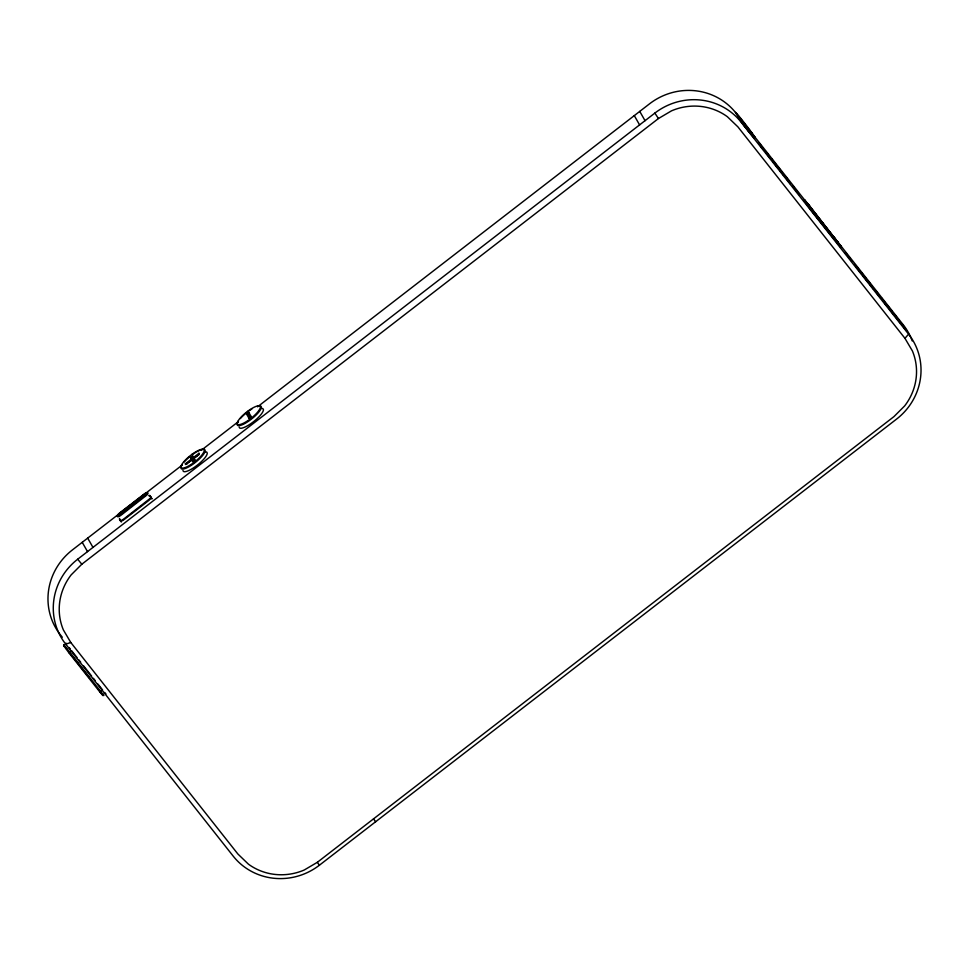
<?xml version="1.0" encoding="UTF-8"?>
<svg xmlns="http://www.w3.org/2000/svg" width="969" height="969" viewBox="0 0 969 969"><rect width="100%" height="100%" fill="white"/><g stroke="black" fill="none" stroke-linecap="round" stroke-linejoin="round"><path stroke-width="1.45" d="M191.705 459.815L192.71 461.583L194.03 460.941L192.116 457.574L192.613 455.89L193.521 457.489L193.025 459.173L185.709 464.454L185.333 463.812L191.341 459.173L193.025 459.173L199.348 453.916L198.972 453.274L193.521 457.489M185.709 464.454L198.475 454.958L198.972 453.274M250.22 417.506L248.306 414.138L248.803 412.455L251.08 416.464L250.22 417.506L248.9 418.148L246.61 414.138L248.803 412.455M198.475 454.958L199.348 453.916M194.03 460.941L194.89 459.887L193.885 458.131M904.973 338.351L737.906 126.866L727.331 116.692A56.844 54.773 -29.7 0 0 671.529 110.829L658.448 118.533L81.82 564.224L71.112 574.932A56.844 54.773 -29.7 0 0 63.36 629.898L70.798 642.508L237.865 853.98L248.427 864.166A56.844 54.773 -29.7 0 0 304.23 870.017L317.311 862.325L893.939 416.622L904.646 405.926A56.844 54.773 -29.7 0 0 912.398 350.948L904.973 338.351L908.571 334.135L741.091 122.142A62.101 59.836 -29.7 0 0 654.862 113.094L77.702 559.21A62.101 59.836 -29.7 0 0 65.735 644.155L233.214 856.148A62.101 59.836 -29.7 0 0 319.431 865.196L896.591 419.08A62.101 59.836 -29.7 0 0 908.571 334.135M247.216 412.249L248.791 411.038A15.177 4.009 -38.3 0 1 251.952 408.942M191.341 459.173L190.421 457.574L192.613 455.89M130.742 504.837L72.409 549.92A62.101 59.836 -29.7 0 0 60.429 634.865L62.307 637.239M134.328 502.063L182.172 465.084M201.31 450.282L238.386 421.624M257.524 406.835L649.569 103.804A62.101 59.836 -29.7 0 1 735.786 112.852L745.149 124.698M120.144 513.134L127 507.841M129.289 506.072L139.572 498.114M141.862 496.346L144.151 494.578A4.142 1.09 -38.3 0 1 147.712 492.846A4.142 1.09 -38.3 0 1 146.803 495.111L121.246 515.06A4.142 1.09 -38.3 0 1 117.588 515.811M192.71 461.583L194.89 459.887M248.9 418.148L251.08 416.464M751.847 133.952A15.867 0.618 52.3 0 1 752.877 136.496A15.867 0.618 52.3 0 1 741.757 122.578L740.001 120.241L740.546 119.817M754.161 137.404L754.718 136.98A15.867 0.618 52.3 0 0 738.657 115.771L737.034 113.87A15.867 0.618 52.3 0 0 740.001 119.09L748.54 129.749M834.697 238.701L840.935 247.434L810.193 209.013L804.113 200.644L804.633 200.171M809.406 205.561L804.5 199.856L841.48 247.01L809.406 205.561L808.861 205.973L804.113 200.644M834.273 237.381L838.124 242.674L835.641 239.779L835.181 240.348M64.269 646.166L63.603 645.536L68.775 652.634L71.561 650.647L77.023 657.563M68.775 652.634L99.686 691.769L102.532 689.855L97.978 684.09M65.735 644.155L70.798 642.508M246.61 414.138L248.306 414.138M190.421 457.574L192.116 457.574M185.333 463.812L187.029 463.812M738.584 117.346L739.008 118.388M750.769 133.443L749.388 131.021M737.821 116.341L740.364 119.344M750.733 133.601L751.859 134.679A16.582 0.642 52.3 0 0 751.048 133.262L748.116 129.265M64.451 645.257L63.724 644.567L103.889 695.524M105.96 693.949L104.676 692.496M738.62 117.188L743.296 122.966M747.632 129.773L749.001 131.445M749.534 132.196L744.398 125.691M858.001 268.716L859.128 270L854.912 264.537L860.593 272.555L856.378 267.105L857.504 268.377M904.198 327.195L905.337 328.479L901.109 323.016L906.79 331.047L902.575 325.584L903.714 326.868M77.702 559.21L81.82 564.224M741.358 120.459L746.845 127.472M810.338 207.087L807.867 204.193L811.719 209.498M65.88 648.091L66.946 649.424M99.686 691.769L103.017 695.657L101.067 692.762M748.892 129.434L903.265 324.845A62.101 59.836 -29.7 0 1 912.229 340.943M809.805 207.16L835.641 239.779M811.247 210.055L834.261 239.186M150.062 495.958L151.891 498.769L150.062 495.958A4.142 1.09 -38.3 0 0 148.681 495.692M119.647 518.415A4.142 1.09 -38.3 0 0 119.732 519.396L121.307 522.049M78.852 659.877L80.669 662.178M83.407 665.642L91.607 676.023M93.424 678.324L95.253 680.638M68.811 651.798L89.427 677.888M744.907 125.304L752.404 134.255A16.582 0.642 52.3 0 0 751.593 132.85L738.051 115.686L741.358 120.616M746.227 128.114L742.52 123.317M97.857 688.559L100.073 691.43M69.15 647.534L70.349 649.097M373.501 818.89L375.621 821.76M317.311 862.325L319.431 865.196M739.383 119.066L741.249 121.525M739.965 119.768L737.663 116.51M102.775 693.877L103.477 694.882M654.862 113.094L658.448 118.533M66.013 643.137L66.425 643.791M239.113 427.099L239.646 428.019A15.177 4.009 -38.3 0 0 253.284 421.878A15.177 4.009 -38.3 0 0 263.435 409.621L262.914 408.7A15.177 4.009 -38.3 0 0 261.594 408.433M182.923 470.522L183.456 471.443A15.177 4.009 -38.3 0 0 197.107 465.314A15.177 4.009 -38.3 0 0 207.245 453.044L206.724 452.123A15.177 4.009 -38.3 0 0 205.404 451.869M739.129 118.703L740.001 120.241M639.746 111.399L645.051 120.689M634.295 115.614L639.588 124.904M87.682 538.11L92.976 547.4M82.232 542.325L87.525 551.615M119.732 519.396L120.483 520.995A4.142 1.09 -38.3 0 0 124.311 519.432L148.305 500.876A4.142 1.09 -38.3 0 0 151.067 497.727M182.281 464.393A15.177 4.009 -38.3 0 0 180.864 467.918L181.385 468.839A15.177 4.009 -38.3 0 0 193.461 463.872L196.586 461.462A15.177 4.009 -38.3 0 0 205.186 450.44L204.665 449.519A15.177 4.009 -38.3 0 0 196.78 451.772M184.122 462.031A15.177 4.009 -38.3 0 1 189.464 456.896M192.601 454.473A15.177 4.009 -38.3 0 1 195.762 452.378M150.885 497A4.142 1.09 -38.3 0 1 149.698 498.769L124.129 518.718A4.142 1.09 -38.3 0 1 120.556 520.45M117.988 515.205A4.142 1.09 -38.3 0 1 118.581 514.527M738.112 116.195A15.867 0.618 52.3 0 1 740.195 118.727M742.581 121.706A15.867 0.618 52.3 0 1 745.1 124.94M748.395 129.265A15.867 0.618 52.3 0 1 749.897 131.275M754.718 136.98A15.867 0.618 52.3 0 1 742.302 122.155M238.471 420.958A15.177 4.009 -38.3 0 0 237.054 424.483L237.575 425.403A15.177 4.009 -38.3 0 0 249.639 420.449L252.776 418.027A15.177 4.009 -38.3 0 0 261.376 407.004L260.855 406.084A15.177 4.009 -38.3 0 0 257.512 406.241M240.312 418.596A15.177 4.009 -38.3 0 1 245.654 413.46M146.04 494.662L120.011 514.89A3.44 0.908 -38.3 0 1 117.552 515.678A3.44 0.908 -38.3 0 1 119.139 513.352L144.551 493.706A3.44 0.908 -38.3 0 1 146.925 492.833A3.44 0.908 -38.3 0 1 146.04 494.662M192.201 454.17L189.209 456.484A14.487 3.828 -38.3 0 0 181.009 466.997L181.506 467.87A14.487 3.828 -38.3 0 0 193.025 463.146L196.017 460.832A14.487 3.828 -38.3 0 0 204.217 450.319L203.72 449.434A14.487 3.828 -38.3 0 0 192.201 454.17M248.391 410.735L245.399 413.048A14.487 3.828 -38.3 0 0 237.199 423.562L237.696 424.434A14.487 3.828 -38.3 0 0 249.215 419.71L252.206 417.397A14.487 3.828 -38.3 0 0 260.407 406.883L259.91 406.011A14.487 3.828 -38.3 0 0 248.391 410.735M758.485 142.419L762.603 147.809L758.485 142.419M759.938 144.987L764.069 150.377L759.938 144.987M765.086 150.776L769.204 156.166L765.086 150.776M766.54 153.344L770.67 158.734L766.54 153.344M771.675 159.134L775.806 164.524L771.675 159.134M773.141 161.69L777.271 167.08L773.141 161.69M778.277 167.492L782.407 172.882L778.277 167.492M779.742 170.047L783.873 175.437L779.742 170.047M784.878 175.837L789.008 181.227L784.878 175.837M786.344 178.405L790.474 183.795L786.344 178.405M792.678 185.975L799.28 194.599L792.678 185.975M845.392 252.691L851.981 261.315L845.392 252.691M861.611 272.967L865.729 278.357L861.611 272.967M863.064 275.523L867.194 280.913L863.064 275.523M868.212 281.313L872.33 286.703L868.212 281.313M869.665 283.881L873.796 289.271L869.665 283.881M874.801 289.67L878.931 295.06L874.801 289.67M876.267 292.238L880.397 297.628L876.267 292.238M881.402 298.028L885.533 303.418L881.402 298.028M882.868 300.584L886.998 305.974L882.868 300.584M888.004 306.386L892.134 311.776L888.004 306.386M889.469 308.941L893.588 314.331L889.469 308.941M894.605 314.731L898.735 320.121L894.605 314.731M896.071 317.299L900.189 322.689L896.071 317.299"/></g></svg>
